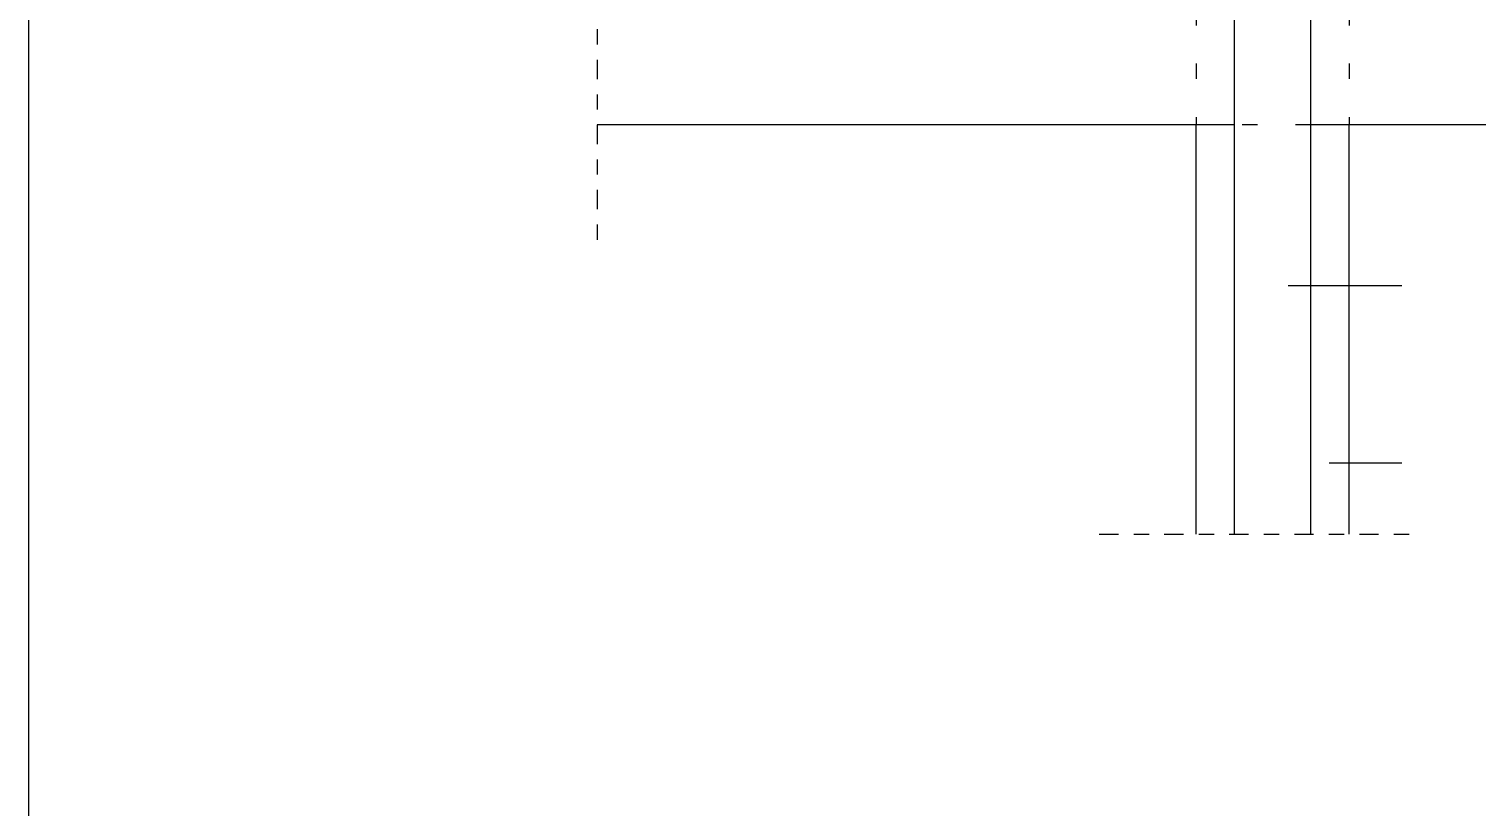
# Model space of a CAD drawing. Header units: metres. Extents: x -220 to 294, y -29 to 18.
# Drawn here: x 245.61 to 255.08, y 6.39 to 11.48 of the extents above; entities that cross this region are included whole.
import ezdxf

# ---------------------------------------------------------------- set-up
doc = ezdxf.new("R2010")
doc.units = ezdxf.units.M
doc.header["$MEASUREMENT"] = 0
doc.linetypes.add('DASHDOT4', pattern=[0.265, 0.125, -0.0625, 0.015, -0.0625])
doc.linetypes.add('DOT', pattern=[0.28, 0.03, -0.25])
doc.layers.add('Cizgi', color=7, linetype='Continuous')
doc.layers.add('Standart', color=7, linetype='Continuous')

msp = doc.modelspace()

# ---------------------------------------------------------------- linework, layer by layer
at = {"layer": 'Cizgi', "color": 18, "linetype": 'Continuous', "lineweight": -3}
msp.add_lwpolyline([(245.6149, -12), (245.6149, 18)], dxfattribs=at)
at = {"layer": 'Standart', "color": 26, "linetype": 'DASHDOT4', "lineweight": -3}
for points in [[(249.3296, 14.2481), (249.3296, 10.0578)], [(252.6123, 8.1735), (254.6432, 8.1735)]]:
    msp.add_lwpolyline(points, dxfattribs=at)
at = {"layer": 'Standart', "color": 178, "linetype": 'DOT', "lineweight": -3}
for points in [[(253.2458, 11.5992), (253.2458, 10.8492)], [(254.2458, 11.5992), (254.2458, 10.8492)]]:
    msp.add_lwpolyline(points, dxfattribs=at)
at = {"layer": 'Standart', "color": 178, "linetype": 'Continuous', "lineweight": -3}
for points in [[(253.4958, 8.1735), (253.4958, 11.5992)], [(253.9958, 8.1735), (253.9958, 11.5992)], [(253.4958, 10.8492), (249.3296, 10.8492)], [(253.2458, 8.1735), (253.2458, 10.8492)], [(258.0992, 10.8492), (253.9958, 10.8492)], [(254.2458, 8.1735), (254.2458, 10.8492)]]:
    msp.add_lwpolyline(points, dxfattribs=at)
at = {"layer": 'Standart', "color": 1, "linetype": 'DOT', "lineweight": -3}
msp.add_lwpolyline([(253.9958, 10.8492), (253.4958, 10.8492)], dxfattribs=at)
msp.add_lwpolyline([(253.9958, 10.8492), (253.4958, 10.8492)], dxfattribs=at)
at = {"layer": 'Standart', "color": 97, "linetype": 'Continuous', "lineweight": -3}
for points in [[(253.8473, 9.7994), (254.5902, 9.7994)], [(254.1147, 8.6399), (254.5902, 8.6399)]]:
    msp.add_lwpolyline(points, dxfattribs=at)

doc.saveas('drawing.dxf')
